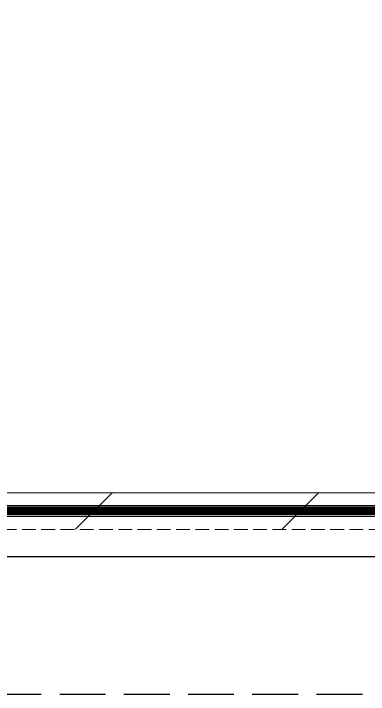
# Model space of a CAD drawing. Extents: x 3443499 to 7125205, y -1700016 to -264854.
# Drawn here: x 3636858 to 3638792, y -907770 to -904056 of the extents above; entities that cross this region are included whole.
import ezdxf

# ---------------------------------------------------------------- set-up
doc = ezdxf.new("R2010")
doc.units = 0
doc.header["$LTSCALE"] = 1000
doc.header["$MEASUREMENT"] = 0
doc.linetypes.add('CENTER2', pattern=[1.125, 0.75, -0.125, 0.125, -0.125])
doc.linetypes.add('DASH', pattern=[0.35, 0.25, -0.1])
doc.layers.get('0').update_dxf_attribs({"linetype": 'CONTINUOUS'})
for name, color, linetype in [('!校对', 2, 'CONTINUOUS'), ('SHTLN', 4, 'CONTINUOUS'), ('WIRE-接地', 2, 'CONTINUOUS'), ('卫生间', 6, 'CONTINUOUS'), ('看线', 185, 'CONTINUOUS')]:
    doc.layers.add(name, color=color, linetype=linetype)
doc.layers.add('平面-栏杆', color=56, linetype='CONTINUOUS', lineweight=15)
doc.layers.add('平面-看线', color=252, linetype='CONTINUOUS', lineweight=15)

# ---------------------------------------------------------------- blocks, each defined once
blk = doc.blocks.new('$TelecSys$00000008')
blk.add_line((0.4, 0.4), (-0.4, -0.4))
blk = doc.blocks.new('HFGHFHF')
at = {"layer": '卫生间', "color": 252, "linetype": 'DASH'}
blk.add_lwpolyline([(282616.8, 689157.2), (280916.6, 689157.2), (280916.6, 684657.2), (280916.6, 684657.2), (280916.6, 684357.2), (272916.6, 684357.2), (272916.6, 683357.2), (271116.6, 683357.2), (271116.6, 673357.2), (273766.6, 673357.2), (273766.6, 672157.2), (297866.6, 672157.2), (297866.6, 673357.2), (299516.6, 673357.2)], dxfattribs=at)
blk = doc.blocks.new('A$C74FB3979')
at = {"layer": '平面-栏杆', "color": 252}
for p, q in [((31099.8, -213.4), (36999.8, -213.4)), ((31099.8, -273.4), (36999.8, -273.4))]:
    blk.add_line(p, q, dxfattribs=at)
at = {"layer": '平面-看线', "color": 252}
blk.add_line((31099.8, -143.4), (36999.8, -143.4), dxfattribs=at)
at = {"layer": '平面-看线', "color": 252, "linetype": 'DASH', "ltscale": 0.3}
blk.add_line((31099.8, -343.4), (36999.8, -343.4), dxfattribs=at)
at = {"layer": '看线', "color": 252, "ltscale": 0.5}
blk.add_lwpolyline([(36999.8, -493.4), (31149.8, -493.4)], dxfattribs=at)
at = {"color": 252, "xscale": -1}
blk.add_blockref('HFGHFHF', (326916.4, -673400.6), dxfattribs=at)

msp = doc.modelspace()

# ---------------------------------------------------------------- linework, layer by layer
at = {"layer": 'WIRE-接地', "color": 2, "linetype": 'CENTER2', "const_width": 50}
msp.add_lwpolyline([(3628512.2, -905570.5), (3633908.8, -905570.5), (3633908.8, -904971.7), (3634710.7, -904971.7), (3634710.7, -906768.8), (3641006.9, -906768.8), (3641006.9, -906169.2), (3642505.3, -906169.2), (3642505.3, -906773.2), (3647310.8, -906773.2), (3647310.8, -906171), (3648809.5, -906171), (3648809.5, -906772.6), (3655106.8, -906772.6)], dxfattribs=at)

# ---------------------------------------------------------------- block references
at = {"layer": '!校对'}
msp.add_blockref('A$C74FB3979', (3603809.3, -906526.7), dxfattribs=at)
at = {"layer": 'SHTLN', "color": 2, "xscale": 250, "yscale": 250, "zscale": 250}
for p in [(3637296.3, -906768.8), (3638421.3, -906768.8)]:
    msp.add_blockref('$TelecSys$00000008', p, dxfattribs=at)

doc.saveas('drawing.dxf')
